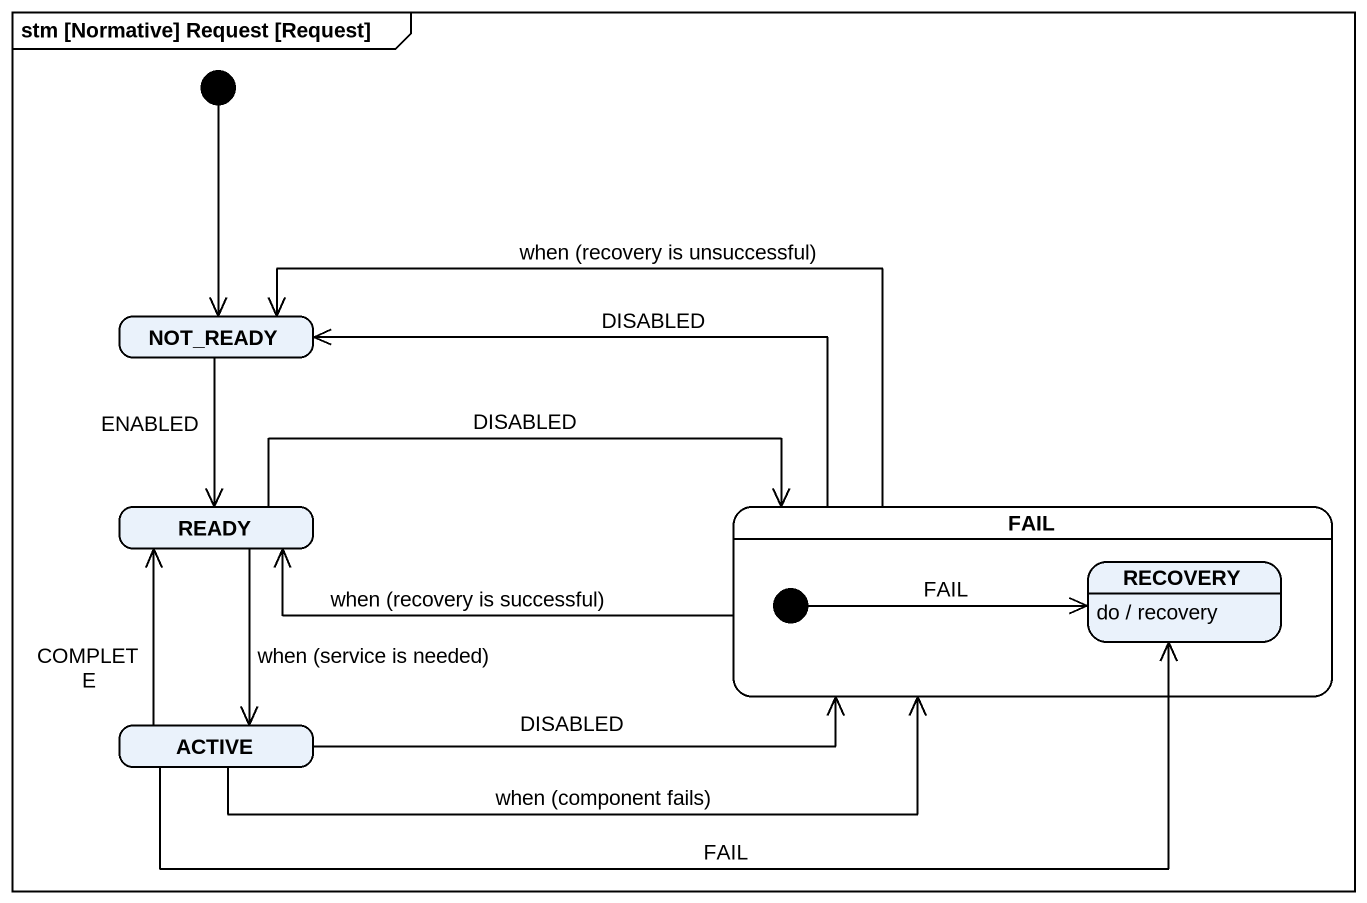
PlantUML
@startuml
mainframe stm [Normative] Request [Request]
hide empty description
state NOT_READY
state READY
state FAIL {
  state RECOVERY
  RECOVERY : do / recovery
  [*] -right-> RECOVERY : FAIL
}
state ACTIVE
[*] --> NOT_READY
NOT_READY --> READY : ENABLED
READY -right-> FAIL : DISABLED
READY --> ACTIVE : when (service is needed)
FAIL -left-> NOT_READY : DISABLED
FAIL -left-> NOT_READY : when (recovery is unsuccessful)
FAIL -left-> READY : when (recovery is successful)
ACTIVE -up-> READY : COMPLETE
ACTIVE -right-> FAIL : DISABLED
ACTIVE -right-> FAIL : when (component fails)
ACTIVE -right-> RECOVERY : FAIL
@enduml
